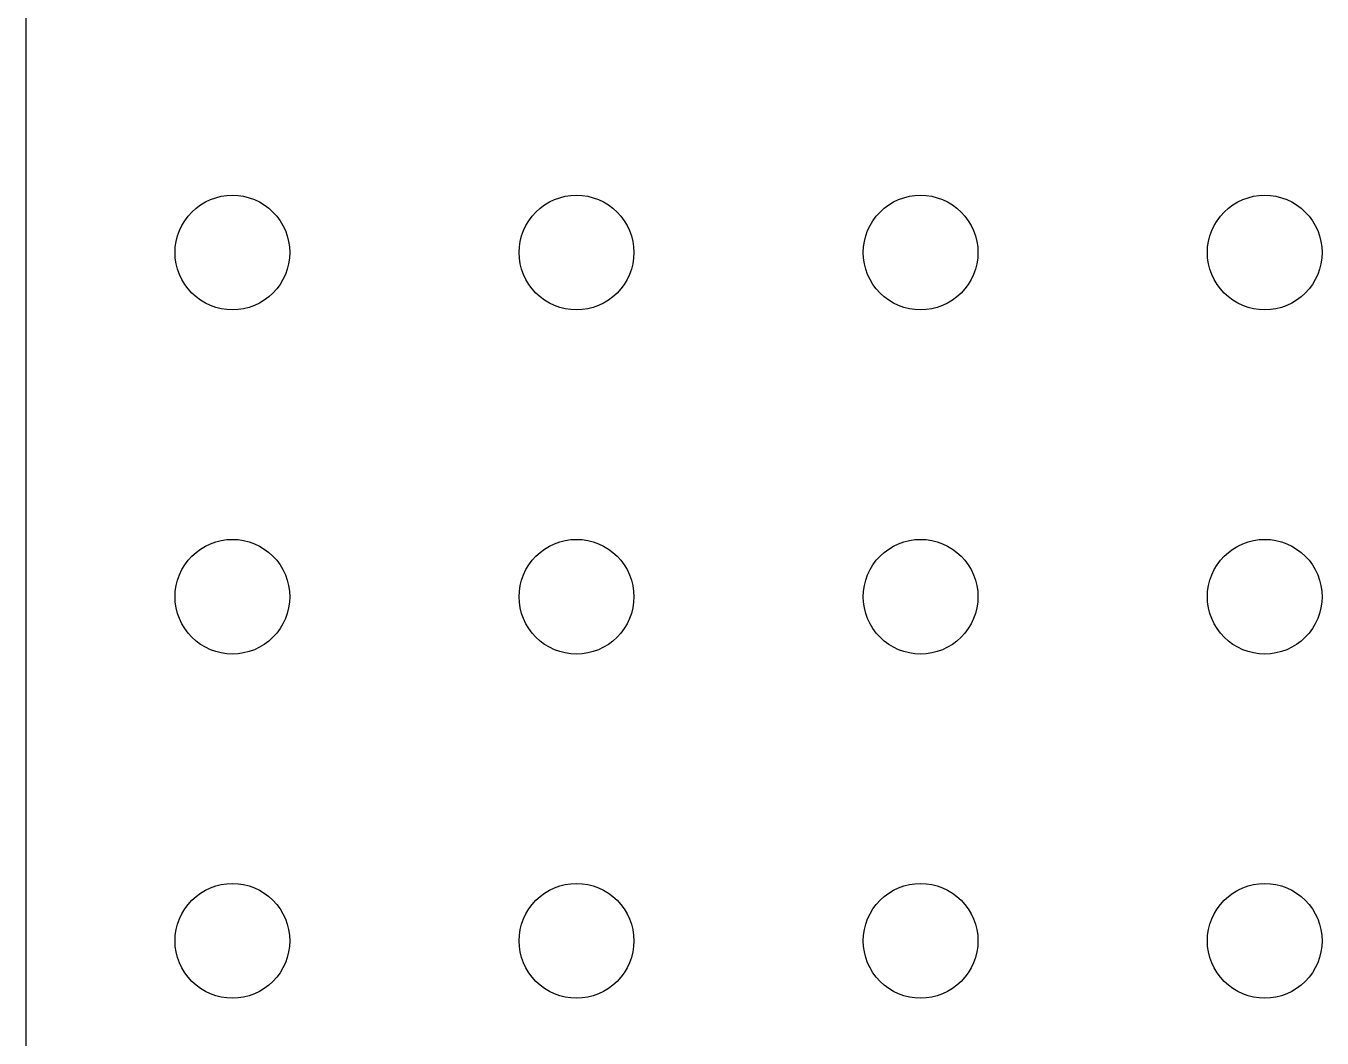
# Model space of a CAD drawing. Header units: metres. Extents: x -9 to 114, y -247 to 114.
# Drawn here: x -9 to 47.5, y 25.8 to 69.9 of the extents above; entities that cross this region are included whole.
import ezdxf

# ---------------------------------------------------------------- set-up
doc = ezdxf.new("R2010")
doc.units = ezdxf.units.M

msp = doc.modelspace()

# ---------------------------------------------------------------- linework, layer by layer
for p, q in [((-9, 114), (-9, -9)), ((-1.38892, 62.0787), (-1.17848, 62.2048)), ((-1.17848, 62.2048), (-0.956696, 62.3097)), ((-0.956696, 62.3097), (-0.725708, 62.3923)), ((-0.725708, 62.3923), (-0.487717, 62.452)), ((-0.487717, 62.452), (-0.245041, 62.488)), ((-0.245041, 62.488), (0, 62.5)), ((0, 62.5), (0.245041, 62.488)), ((0.245041, 62.488), (0.487717, 62.452)), ((0.487717, 62.452), (0.725708, 62.3923)), ((0.725708, 62.3923), (0.956696, 62.3097)), ((0.956696, 62.3097), (1.17848, 62.2048)), ((1.17848, 62.2048), (1.38892, 62.0787)), ((13.6111, 62.0787), (13.8215, 62.2048)), ((13.8215, 62.2048), (14.0433, 62.3097)), ((14.0433, 62.3097), (14.2743, 62.3923)), ((14.2743, 62.3923), (14.5123, 62.452)), ((14.5123, 62.452), (14.7549, 62.488)), ((14.7549, 62.488), (15, 62.5)), ((15, 62.5), (15.245, 62.488)), ((15.245, 62.488), (15.4877, 62.452)), ((15.4877, 62.452), (15.7257, 62.3923)), ((15.7257, 62.3923), (15.9567, 62.3097)), ((15.9567, 62.3097), (16.1785, 62.2048)), ((16.1785, 62.2048), (16.3889, 62.0787)), ((28.6111, 62.0787), (28.8215, 62.2048)), ((28.8215, 62.2048), (29.0433, 62.3097)), ((29.0433, 62.3097), (29.2743, 62.3923)), ((29.2743, 62.3923), (29.5123, 62.452)), ((29.5123, 62.452), (29.7549, 62.488)), ((29.7549, 62.488), (30, 62.5)), ((30, 62.5), (30.245, 62.488)), ((30.245, 62.488), (30.4877, 62.452)), ((30.4877, 62.452), (30.7257, 62.3923)), ((30.7257, 62.3923), (30.9567, 62.3097)), ((30.9567, 62.3097), (31.1785, 62.2048)), ((31.1785, 62.2048), (31.3889, 62.0787)), ((43.6111, 62.0787), (43.8215, 62.2048)), ((43.8215, 62.2048), (44.0433, 62.3097)), ((44.0433, 62.3097), (44.2743, 62.3923)), ((44.2743, 62.3923), (44.5123, 62.452)), ((44.5123, 62.452), (44.7549, 62.488)), ((44.7549, 62.488), (45, 62.5)), ((45, 62.5), (45.245, 62.488)), ((45.245, 62.488), (45.4877, 62.452)), ((45.4877, 62.452), (45.7257, 62.3923)), ((45.7257, 62.3923), (45.9567, 62.3097)), ((45.9567, 62.3097), (46.1785, 62.2048)), ((46.1785, 62.2048), (46.3889, 62.0787)), ((-2.07866, 61.3889), (-1.93253, 61.586)), ((-1.93253, 61.586), (-1.76776, 61.7678)), ((-1.76776, 61.7678), (-1.58597, 61.9325)), ((-1.58597, 61.9325), (-1.38892, 62.0787)), ((1.38892, 62.0787), (1.58597, 61.9325)), ((1.58597, 61.9325), (1.76776, 61.7678)), ((1.76776, 61.7678), (1.93253, 61.586)), ((1.93253, 61.586), (2.07866, 61.3889)), ((12.9213, 61.3889), (13.0675, 61.586)), ((13.0675, 61.586), (13.2322, 61.7678)), ((13.2322, 61.7678), (13.414, 61.9325)), ((13.414, 61.9325), (13.6111, 62.0787)), ((16.3889, 62.0787), (16.586, 61.9325)), ((16.586, 61.9325), (16.7678, 61.7678)), ((16.7678, 61.7678), (16.9325, 61.586)), ((16.9325, 61.586), (17.0787, 61.3889)), ((27.9213, 61.3889), (28.0675, 61.586)), ((28.0675, 61.586), (28.2322, 61.7678)), ((28.2322, 61.7678), (28.414, 61.9325)), ((28.414, 61.9325), (28.6111, 62.0787)), ((31.3889, 62.0787), (31.586, 61.9325)), ((31.586, 61.9325), (31.7678, 61.7678)), ((31.7678, 61.7678), (31.9325, 61.586)), ((31.9325, 61.586), (32.0787, 61.3889)), ((42.9213, 61.3889), (43.0675, 61.586)), ((43.0675, 61.586), (43.2322, 61.7678)), ((43.2322, 61.7678), (43.414, 61.9325)), ((43.414, 61.9325), (43.6111, 62.0787)), ((46.3889, 62.0787), (46.586, 61.9325)), ((46.586, 61.9325), (46.7678, 61.7678)), ((46.7678, 61.7678), (46.9325, 61.586)), ((46.9325, 61.586), (47.0787, 61.3889)), ((-2.30969, 60.9567), (-2.20479, 61.1785)), ((-2.20479, 61.1785), (-2.07866, 61.3889)), ((2.07866, 61.3889), (2.20479, 61.1785)), ((2.20479, 61.1785), (2.30969, 60.9567)), ((12.6903, 60.9567), (12.7952, 61.1785)), ((12.7952, 61.1785), (12.9213, 61.3889)), ((17.0787, 61.3889), (17.2048, 61.1785)), ((17.2048, 61.1785), (17.3097, 60.9567)), ((27.6903, 60.9567), (27.7952, 61.1785)), ((27.7952, 61.1785), (27.9213, 61.3889)), ((32.0787, 61.3889), (32.2048, 61.1785)), ((32.2048, 61.1785), (32.3097, 60.9567)), ((42.6903, 60.9567), (42.7952, 61.1785)), ((42.7952, 61.1785), (42.9213, 61.3889)), ((47.0787, 61.3889), (47.2048, 61.1785)), ((47.2048, 61.1785), (47.3097, 60.9567)), ((-2.48796, 60.245), (-2.45195, 60.4877)), ((-2.45195, 60.4877), (-2.39235, 60.7257)), ((-2.39235, 60.7257), (-2.30969, 60.9567)), ((2.30969, 60.9567), (2.39235, 60.7257)), ((2.39235, 60.7257), (2.45195, 60.4877)), ((2.45195, 60.4877), (2.48796, 60.245)), ((12.512, 60.245), (12.548, 60.4877)), ((12.548, 60.4877), (12.6076, 60.7257)), ((12.6076, 60.7257), (12.6903, 60.9567)), ((17.3097, 60.9567), (17.3923, 60.7257)), ((17.3923, 60.7257), (17.452, 60.4877)), ((17.452, 60.4877), (17.488, 60.245)), ((27.512, 60.245), (27.548, 60.4877)), ((27.548, 60.4877), (27.6076, 60.7257)), ((27.6076, 60.7257), (27.6903, 60.9567)), ((32.3097, 60.9567), (32.3923, 60.7257)), ((32.3923, 60.7257), (32.452, 60.4877)), ((32.452, 60.4877), (32.488, 60.245)), ((42.512, 60.245), (42.548, 60.4877)), ((42.548, 60.4877), (42.6077, 60.7257)), ((42.6077, 60.7257), (42.6903, 60.9567)), ((47.3097, 60.9567), (47.3923, 60.7257)), ((47.3923, 60.7257), (47.452, 60.4877)), ((47.452, 60.4877), (47.488, 60.245)), ((-2.5, 60), (-2.48796, 60.245)), ((-2.48796, 59.7549), (-2.5, 60)), ((2.48796, 60.245), (2.5, 60)), ((2.5, 60), (2.48796, 59.7549)), ((12.5, 60), (12.512, 60.245)), ((12.512, 59.7549), (12.5, 60)), ((17.488, 60.245), (17.5, 60)), ((17.5, 60), (17.488, 59.7549)), ((27.5, 60), (27.512, 60.245)), ((27.512, 59.7549), (27.5, 60)), ((32.488, 60.245), (32.5, 60)), ((32.5, 60), (32.488, 59.7549)), ((42.5, 60), (42.512, 60.245)), ((42.512, 59.7549), (42.5, 60)), ((47.488, 60.245), (47.5, 60)), ((47.5, 60), (47.488, 59.7549)), ((-2.45195, 59.5123), (-2.48796, 59.7549)), ((-2.39235, 59.2743), (-2.45195, 59.5123)), ((2.45195, 59.5123), (2.39235, 59.2743)), ((2.48796, 59.7549), (2.45195, 59.5123)), ((12.548, 59.5123), (12.512, 59.7549)), ((12.6076, 59.2743), (12.548, 59.5123)), ((17.452, 59.5123), (17.3923, 59.2743)), ((17.488, 59.7549), (17.452, 59.5123)), ((27.548, 59.5123), (27.512, 59.7549)), ((27.6076, 59.2743), (27.548, 59.5123)), ((32.452, 59.5123), (32.3923, 59.2743)), ((32.488, 59.7549), (32.452, 59.5123)), ((42.548, 59.5123), (42.512, 59.7549)), ((42.6077, 59.2743), (42.548, 59.5123)), ((47.452, 59.5123), (47.3923, 59.2743)), ((47.488, 59.7549), (47.452, 59.5123)), ((-2.30969, 59.0433), (-2.39235, 59.2743)), ((-2.20479, 58.8215), (-2.30969, 59.0433)), ((-2.07866, 58.6111), (-2.20479, 58.8215)), ((2.20479, 58.8215), (2.07866, 58.6111)), ((2.30969, 59.0433), (2.20479, 58.8215)), ((2.39235, 59.2743), (2.30969, 59.0433)), ((12.6903, 59.0433), (12.6076, 59.2743)), ((12.7952, 58.8215), (12.6903, 59.0433)), ((12.9213, 58.6111), (12.7952, 58.8215)), ((17.2048, 58.8215), (17.0787, 58.6111)), ((17.3097, 59.0433), (17.2048, 58.8215)), ((17.3923, 59.2743), (17.3097, 59.0433)), ((27.6903, 59.0433), (27.6076, 59.2743)), ((27.7952, 58.8215), (27.6903, 59.0433)), ((27.9213, 58.6111), (27.7952, 58.8215)), ((32.2048, 58.8215), (32.0787, 58.6111)), ((32.3097, 59.0433), (32.2048, 58.8215)), ((32.3923, 59.2743), (32.3097, 59.0433)), ((42.6903, 59.0433), (42.6077, 59.2743)), ((42.7952, 58.8215), (42.6903, 59.0433)), ((42.9213, 58.6111), (42.7952, 58.8215)), ((47.2048, 58.8215), (47.0787, 58.6111)), ((47.3097, 59.0433), (47.2048, 58.8215)), ((47.3923, 59.2743), (47.3097, 59.0433)), ((-1.93253, 58.414), (-2.07866, 58.6111)), ((-1.76776, 58.2322), (-1.93253, 58.414)), ((-1.58597, 58.0675), (-1.76776, 58.2322)), ((1.76776, 58.2322), (1.58597, 58.0675)), ((1.93253, 58.414), (1.76776, 58.2322)), ((2.07866, 58.6111), (1.93253, 58.414)), ((13.0675, 58.414), (12.9213, 58.6111)), ((13.2322, 58.2322), (13.0675, 58.414)), ((13.414, 58.0675), (13.2322, 58.2322)), ((16.7678, 58.2322), (16.586, 58.0675)), ((16.9325, 58.414), (16.7678, 58.2322)), ((17.0787, 58.6111), (16.9325, 58.414)), ((28.0675, 58.414), (27.9213, 58.6111)), ((28.2322, 58.2322), (28.0675, 58.414)), ((28.414, 58.0675), (28.2322, 58.2322)), ((31.7678, 58.2322), (31.586, 58.0675)), ((31.9325, 58.414), (31.7678, 58.2322)), ((32.0787, 58.6111), (31.9325, 58.414)), ((43.0675, 58.414), (42.9213, 58.6111)), ((43.2322, 58.2322), (43.0675, 58.414)), ((43.414, 58.0675), (43.2322, 58.2322)), ((46.7678, 58.2322), (46.586, 58.0675)), ((46.9325, 58.414), (46.7678, 58.2322)), ((47.0787, 58.6111), (46.9325, 58.414)), ((-1.38892, 57.9213), (-1.58597, 58.0675)), ((-1.17848, 57.7952), (-1.38892, 57.9213)), ((-0.956696, 57.6903), (-1.17848, 57.7952)), ((-0.725708, 57.6077), (-0.956696, 57.6903)), ((0.956696, 57.6903), (0.725708, 57.6077)), ((1.17848, 57.7952), (0.956696, 57.6903)), ((1.38892, 57.9213), (1.17848, 57.7952)), ((1.58597, 58.0675), (1.38892, 57.9213)), ((13.6111, 57.9213), (13.414, 58.0675)), ((13.8215, 57.7952), (13.6111, 57.9213)), ((14.0433, 57.6903), (13.8215, 57.7952)), ((14.2743, 57.6077), (14.0433, 57.6903)), ((15.9567, 57.6903), (15.7257, 57.6077)), ((16.1785, 57.7952), (15.9567, 57.6903)), ((16.3889, 57.9213), (16.1785, 57.7952)), ((16.586, 58.0675), (16.3889, 57.9213)), ((28.6111, 57.9213), (28.414, 58.0675)), ((28.8215, 57.7952), (28.6111, 57.9213)), ((29.0433, 57.6903), (28.8215, 57.7952)), ((29.2743, 57.6077), (29.0433, 57.6903)), ((30.9567, 57.6903), (30.7257, 57.6077)), ((31.1785, 57.7952), (30.9567, 57.6903)), ((31.3889, 57.9213), (31.1785, 57.7952)), ((31.586, 58.0675), (31.3889, 57.9213)), ((43.6111, 57.9213), (43.414, 58.0675)), ((43.8215, 57.7952), (43.6111, 57.9213)), ((44.0433, 57.6903), (43.8215, 57.7952)), ((44.2743, 57.6077), (44.0433, 57.6903)), ((45.9567, 57.6903), (45.7257, 57.6077)), ((46.1785, 57.7952), (45.9567, 57.6903)), ((46.3889, 57.9213), (46.1785, 57.7952)), ((46.586, 58.0675), (46.3889, 57.9213)), ((-0.487717, 57.548), (-0.725708, 57.6077)), ((-0.245041, 57.512), (-0.487717, 57.548)), ((0, 57.5), (-0.245041, 57.512)), ((0.245041, 57.512), (0, 57.5)), ((0.487717, 57.548), (0.245041, 57.512)), ((0.725708, 57.6077), (0.487717, 57.548)), ((14.5123, 57.548), (14.2743, 57.6077)), ((14.7549, 57.512), (14.5123, 57.548)), ((15, 57.5), (14.7549, 57.512)), ((15.245, 57.512), (15, 57.5)), ((15.4877, 57.548), (15.245, 57.512)), ((15.7257, 57.6077), (15.4877, 57.548)), ((29.5123, 57.548), (29.2743, 57.6077)), ((29.7549, 57.512), (29.5123, 57.548)), ((30, 57.5), (29.7549, 57.512)), ((30.245, 57.512), (30, 57.5)), ((30.4877, 57.548), (30.245, 57.512)), ((30.7257, 57.6077), (30.4877, 57.548)), ((44.5123, 57.548), (44.2743, 57.6077)), ((44.7549, 57.512), (44.5123, 57.548)), ((45, 57.5), (44.7549, 57.512)), ((45.245, 57.512), (45, 57.5)), ((45.4877, 57.548), (45.245, 57.512)), ((45.7257, 57.6077), (45.4877, 57.548)), ((-0.487717, 47.452), (-0.245041, 47.488)), ((-0.245041, 47.488), (0, 47.5)), ((0, 47.5), (0.245041, 47.488)), ((0.245041, 47.488), (0.487717, 47.452)), ((14.5123, 47.452), (14.7549, 47.488)), ((14.7549, 47.488), (15, 47.5)), ((15, 47.5), (15.245, 47.488)), ((15.245, 47.488), (15.4877, 47.452)), ((29.5123, 47.452), (29.7549, 47.488)), ((29.7549, 47.488), (30, 47.5)), ((30, 47.5), (30.245, 47.488)), ((30.245, 47.488), (30.4877, 47.452)), ((44.5123, 47.452), (44.7549, 47.488)), ((44.7549, 47.488), (45, 47.5)), ((45, 47.5), (45.245, 47.488)), ((45.245, 47.488), (45.4877, 47.452)), ((-1.76776, 46.7678), (-1.58597, 46.9325)), ((-1.58597, 46.9325), (-1.38892, 47.0787)), ((-1.38892, 47.0787), (-1.17848, 47.2048)), ((-1.17848, 47.2048), (-0.956696, 47.3097)), ((-0.956696, 47.3097), (-0.725708, 47.3923)), ((-0.725708, 47.3923), (-0.487717, 47.452)), ((0.487717, 47.452), (0.725708, 47.3923)), ((0.725708, 47.3923), (0.956696, 47.3097)), ((0.956696, 47.3097), (1.17848, 47.2048)), ((1.17848, 47.2048), (1.38892, 47.0787)), ((1.38892, 47.0787), (1.58597, 46.9325)), ((1.58597, 46.9325), (1.76776, 46.7678)), ((13.2322, 46.7678), (13.414, 46.9325)), ((13.414, 46.9325), (13.6111, 47.0787)), ((13.6111, 47.0787), (13.8215, 47.2048)), ((13.8215, 47.2048), (14.0433, 47.3097)), ((14.0433, 47.3097), (14.2743, 47.3923)), ((14.2743, 47.3923), (14.5123, 47.452)), ((15.4877, 47.452), (15.7257, 47.3923)), ((15.7257, 47.3923), (15.9567, 47.3097)), ((15.9567, 47.3097), (16.1785, 47.2048)), ((16.1785, 47.2048), (16.3889, 47.0787)), ((16.3889, 47.0787), (16.586, 46.9325)), ((16.586, 46.9325), (16.7678, 46.7678)), ((28.2322, 46.7678), (28.414, 46.9325)), ((28.414, 46.9325), (28.6111, 47.0787)), ((28.6111, 47.0787), (28.8215, 47.2048)), ((28.8215, 47.2048), (29.0433, 47.3097)), ((29.0433, 47.3097), (29.2743, 47.3923)), ((29.2743, 47.3923), (29.5123, 47.452)), ((30.4877, 47.452), (30.7257, 47.3923)), ((30.7257, 47.3923), (30.9567, 47.3097)), ((30.9567, 47.3097), (31.1785, 47.2048)), ((31.1785, 47.2048), (31.3889, 47.0787)), ((31.3889, 47.0787), (31.586, 46.9325)), ((31.586, 46.9325), (31.7678, 46.7678)), ((43.2322, 46.7678), (43.414, 46.9325)), ((43.414, 46.9325), (43.6111, 47.0787)), ((43.6111, 47.0787), (43.8215, 47.2048)), ((43.8215, 47.2048), (44.0433, 47.3097)), ((44.0433, 47.3097), (44.2743, 47.3923)), ((44.2743, 47.3923), (44.5123, 47.452)), ((45.4877, 47.452), (45.7257, 47.3923)), ((45.7257, 47.3923), (45.9567, 47.3097)), ((45.9567, 47.3097), (46.1785, 47.2048)), ((46.1785, 47.2048), (46.3889, 47.0787)), ((46.3889, 47.0787), (46.586, 46.9325)), ((46.586, 46.9325), (46.7678, 46.7678)), ((-2.20479, 46.1785), (-2.07866, 46.3889)), ((-2.07866, 46.3889), (-1.93253, 46.586)), ((-1.93253, 46.586), (-1.76776, 46.7678)), ((1.76776, 46.7678), (1.93253, 46.586)), ((1.93253, 46.586), (2.07866, 46.3889)), ((2.07866, 46.3889), (2.20479, 46.1785)), ((12.7952, 46.1785), (12.9213, 46.3889)), ((12.9213, 46.3889), (13.0675, 46.586)), ((13.0675, 46.586), (13.2322, 46.7678)), ((16.7678, 46.7678), (16.9325, 46.586)), ((16.9325, 46.586), (17.0787, 46.3889)), ((17.0787, 46.3889), (17.2048, 46.1785)), ((27.7952, 46.1785), (27.9213, 46.3889)), ((27.9213, 46.3889), (28.0675, 46.586)), ((28.0675, 46.586), (28.2322, 46.7678)), ((31.7678, 46.7678), (31.9325, 46.586)), ((31.9325, 46.586), (32.0787, 46.3889)), ((32.0787, 46.3889), (32.2048, 46.1785)), ((42.7952, 46.1785), (42.9213, 46.3889)), ((42.9213, 46.3889), (43.0675, 46.586)), ((43.0675, 46.586), (43.2322, 46.7678)), ((46.7678, 46.7678), (46.9325, 46.586)), ((46.9325, 46.586), (47.0787, 46.3889)), ((47.0787, 46.3889), (47.2048, 46.1785)), ((-2.39235, 45.7257), (-2.30969, 45.9567)), ((-2.30969, 45.9567), (-2.20479, 46.1785)), ((2.20479, 46.1785), (2.30969, 45.9567)), ((2.30969, 45.9567), (2.39235, 45.7257)), ((12.6076, 45.7257), (12.6903, 45.9567)), ((12.6903, 45.9567), (12.7952, 46.1785)), ((17.2048, 46.1785), (17.3097, 45.9567)), ((17.3097, 45.9567), (17.3923, 45.7257)), ((27.6076, 45.7257), (27.6903, 45.9567)), ((27.6903, 45.9567), (27.7952, 46.1785)), ((32.2048, 46.1785), (32.3097, 45.9567)), ((32.3097, 45.9567), (32.3923, 45.7257)), ((42.6077, 45.7257), (42.6903, 45.9567)), ((42.6903, 45.9567), (42.7952, 46.1785)), ((47.2048, 46.1785), (47.3097, 45.9567)), ((47.3097, 45.9567), (47.3923, 45.7257)), ((-2.5, 45), (-2.48796, 45.245)), ((-2.48796, 45.245), (-2.45195, 45.4877)), ((-2.45195, 45.4877), (-2.39235, 45.7257)), ((2.39235, 45.7257), (2.45195, 45.4877)), ((2.45195, 45.4877), (2.48796, 45.245)), ((2.48796, 45.245), (2.5, 45)), ((12.5, 45), (12.512, 45.245)), ((12.512, 45.245), (12.548, 45.4877)), ((12.548, 45.4877), (12.6076, 45.7257)), ((17.3923, 45.7257), (17.452, 45.4877)), ((17.452, 45.4877), (17.488, 45.245)), ((17.488, 45.245), (17.5, 45)), ((27.5, 45), (27.512, 45.245)), ((27.512, 45.245), (27.548, 45.4877)), ((27.548, 45.4877), (27.6076, 45.7257)), ((32.3923, 45.7257), (32.452, 45.4877)), ((32.452, 45.4877), (32.488, 45.245)), ((32.488, 45.245), (32.5, 45)), ((42.5, 45), (42.512, 45.245)), ((42.512, 45.245), (42.548, 45.4877)), ((42.548, 45.4877), (42.6077, 45.7257)), ((47.3923, 45.7257), (47.452, 45.4877)), ((47.452, 45.4877), (47.488, 45.245)), ((47.488, 45.245), (47.5, 45)), ((-2.48796, 44.7549), (-2.5, 45)), ((-2.45195, 44.5123), (-2.48796, 44.7549)), ((2.48796, 44.7549), (2.45195, 44.5123)), ((2.5, 45), (2.48796, 44.7549)), ((12.512, 44.7549), (12.5, 45)), ((12.548, 44.5123), (12.512, 44.7549)), ((17.488, 44.7549), (17.452, 44.5123)), ((17.5, 45), (17.488, 44.7549)), ((27.512, 44.7549), (27.5, 45)), ((27.548, 44.5123), (27.512, 44.7549)), ((32.488, 44.7549), (32.452, 44.5123)), ((32.5, 45), (32.488, 44.7549)), ((42.512, 44.7549), (42.5, 45)), ((42.548, 44.5123), (42.512, 44.7549)), ((47.488, 44.7549), (47.452, 44.5123)), ((47.5, 45), (47.488, 44.7549)), ((-2.39235, 44.2743), (-2.45195, 44.5123)), ((-2.30969, 44.0433), (-2.39235, 44.2743)), ((2.39235, 44.2743), (2.30969, 44.0433)), ((2.45195, 44.5123), (2.39235, 44.2743)), ((12.6076, 44.2743), (12.548, 44.5123)), ((12.6903, 44.0433), (12.6076, 44.2743)), ((17.3923, 44.2743), (17.3097, 44.0433)), ((17.452, 44.5123), (17.3923, 44.2743)), ((27.6076, 44.2743), (27.548, 44.5123)), ((27.6903, 44.0433), (27.6076, 44.2743)), ((32.3923, 44.2743), (32.3097, 44.0433)), ((32.452, 44.5123), (32.3923, 44.2743)), ((42.6077, 44.2743), (42.548, 44.5123)), ((42.6903, 44.0433), (42.6077, 44.2743)), ((47.3923, 44.2743), (47.3097, 44.0433)), ((47.452, 44.5123), (47.3923, 44.2743)), ((-2.20479, 43.8215), (-2.30969, 44.0433)), ((-2.07866, 43.6111), (-2.20479, 43.8215)), ((-1.93253, 43.414), (-2.07866, 43.6111)), ((2.07866, 43.6111), (1.93253, 43.414)), ((2.20479, 43.8215), (2.07866, 43.6111)), ((2.30969, 44.0433), (2.20479, 43.8215)), ((12.7952, 43.8215), (12.6903, 44.0433)), ((12.9213, 43.6111), (12.7952, 43.8215)), ((13.0675, 43.414), (12.9213, 43.6111)), ((17.0787, 43.6111), (16.9325, 43.414)), ((17.2048, 43.8215), (17.0787, 43.6111)), ((17.3097, 44.0433), (17.2048, 43.8215)), ((27.7952, 43.8215), (27.6903, 44.0433)), ((27.9213, 43.6111), (27.7952, 43.8215)), ((28.0675, 43.414), (27.9213, 43.6111)), ((32.0787, 43.6111), (31.9325, 43.414)), ((32.2048, 43.8215), (32.0787, 43.6111)), ((32.3097, 44.0433), (32.2048, 43.8215)), ((42.7952, 43.8215), (42.6903, 44.0433)), ((42.9213, 43.6111), (42.7952, 43.8215)), ((43.0675, 43.414), (42.9213, 43.6111)), ((47.0787, 43.6111), (46.9325, 43.414)), ((47.2048, 43.8215), (47.0787, 43.6111)), ((47.3097, 44.0433), (47.2048, 43.8215)), ((-1.76776, 43.2322), (-1.93253, 43.414)), ((-1.58597, 43.0675), (-1.76776, 43.2322)), ((-1.38892, 42.9213), (-1.58597, 43.0675)), ((1.58597, 43.0675), (1.38892, 42.9213)), ((1.76776, 43.2322), (1.58597, 43.0675)), ((1.93253, 43.414), (1.76776, 43.2322)), ((13.2322, 43.2322), (13.0675, 43.414)), ((13.414, 43.0675), (13.2322, 43.2322)), ((13.6111, 42.9213), (13.414, 43.0675)), ((16.586, 43.0675), (16.3889, 42.9213)), ((16.7678, 43.2322), (16.586, 43.0675)), ((16.9325, 43.414), (16.7678, 43.2322)), ((28.2322, 43.2322), (28.0675, 43.414)), ((28.414, 43.0675), (28.2322, 43.2322)), ((28.6111, 42.9213), (28.414, 43.0675)), ((31.586, 43.0675), (31.3889, 42.9213)), ((31.7678, 43.2322), (31.586, 43.0675)), ((31.9325, 43.414), (31.7678, 43.2322)), ((43.2322, 43.2322), (43.0675, 43.414)), ((43.414, 43.0675), (43.2322, 43.2322)), ((43.6111, 42.9213), (43.414, 43.0675)), ((46.586, 43.0675), (46.3889, 42.9213)), ((46.7678, 43.2322), (46.586, 43.0675)), ((46.9325, 43.414), (46.7678, 43.2322)), ((-1.17848, 42.7952), (-1.38892, 42.9213)), ((-0.956696, 42.6903), (-1.17848, 42.7952)), ((-0.725708, 42.6077), (-0.956696, 42.6903)), ((-0.487717, 42.548), (-0.725708, 42.6077)), ((-0.245041, 42.512), (-0.487717, 42.548)), ((0, 42.5), (-0.245041, 42.512)), ((0.245041, 42.512), (0, 42.5)), ((0.487717, 42.548), (0.245041, 42.512)), ((0.725708, 42.6077), (0.487717, 42.548)), ((0.956696, 42.6903), (0.725708, 42.6077)), ((1.17848, 42.7952), (0.956696, 42.6903)), ((1.38892, 42.9213), (1.17848, 42.7952)), ((13.8215, 42.7952), (13.6111, 42.9213)), ((14.0433, 42.6903), (13.8215, 42.7952)), ((14.2743, 42.6077), (14.0433, 42.6903)), ((14.5123, 42.548), (14.2743, 42.6077)), ((14.7549, 42.512), (14.5123, 42.548)), ((15, 42.5), (14.7549, 42.512)), ((15.245, 42.512), (15, 42.5)), ((15.4877, 42.548), (15.245, 42.512)), ((15.7257, 42.6077), (15.4877, 42.548)), ((15.9567, 42.6903), (15.7257, 42.6077)), ((16.1785, 42.7952), (15.9567, 42.6903)), ((16.3889, 42.9213), (16.1785, 42.7952)), ((28.8215, 42.7952), (28.6111, 42.9213)), ((29.0433, 42.6903), (28.8215, 42.7952)), ((29.2743, 42.6077), (29.0433, 42.6903)), ((29.5123, 42.548), (29.2743, 42.6077)), ((29.7549, 42.512), (29.5123, 42.548)), ((30, 42.5), (29.7549, 42.512)), ((30.245, 42.512), (30, 42.5)), ((30.4877, 42.548), (30.245, 42.512)), ((30.7257, 42.6077), (30.4877, 42.548)), ((30.9567, 42.6903), (30.7257, 42.6077)), ((31.1785, 42.7952), (30.9567, 42.6903)), ((31.3889, 42.9213), (31.1785, 42.7952)), ((43.8215, 42.7952), (43.6111, 42.9213)), ((44.0433, 42.6903), (43.8215, 42.7952)), ((44.2743, 42.6077), (44.0433, 42.6903)), ((44.5123, 42.548), (44.2743, 42.6077)), ((44.7549, 42.512), (44.5123, 42.548)), ((45, 42.5), (44.7549, 42.512)), ((45.245, 42.512), (45, 42.5)), ((45.4877, 42.548), (45.245, 42.512)), ((45.7257, 42.6077), (45.4877, 42.548)), ((45.9567, 42.6903), (45.7257, 42.6077)), ((46.1785, 42.7952), (45.9567, 42.6903)), ((46.3889, 42.9213), (46.1785, 42.7952)), ((-1.17848, 32.2048), (-0.956696, 32.3097)), ((-0.956696, 32.3097), (-0.725708, 32.3923)), ((-0.725708, 32.3923), (-0.487717, 32.452)), ((-0.487717, 32.452), (-0.245041, 32.488)), ((-0.245041, 32.488), (0, 32.5)), ((0, 32.5), (0.245041, 32.488)), ((0.245041, 32.488), (0.487717, 32.452)), ((0.487717, 32.452), (0.725708, 32.3923)), ((0.725708, 32.3923), (0.956696, 32.3097)), ((0.956696, 32.3097), (1.17848, 32.2048)), ((13.8215, 32.2048), (14.0433, 32.3097)), ((14.0433, 32.3097), (14.2743, 32.3923)), ((14.2743, 32.3923), (14.5123, 32.452)), ((14.5123, 32.452), (14.7549, 32.488)), ((14.7549, 32.488), (15, 32.5)), ((15, 32.5), (15.245, 32.488)), ((15.245, 32.488), (15.4877, 32.452)), ((15.4877, 32.452), (15.7257, 32.3923)), ((15.7257, 32.3923), (15.9567, 32.3097)), ((15.9567, 32.3097), (16.1785, 32.2048)), ((28.8215, 32.2048), (29.0433, 32.3097)), ((29.0433, 32.3097), (29.2743, 32.3923)), ((29.2743, 32.3923), (29.5123, 32.452)), ((29.5123, 32.452), (29.7549, 32.488)), ((29.7549, 32.488), (30, 32.5)), ((30, 32.5), (30.245, 32.488)), ((30.245, 32.488), (30.4877, 32.452)), ((30.4877, 32.452), (30.7257, 32.3923)), ((30.7257, 32.3923), (30.9567, 32.3097)), ((30.9567, 32.3097), (31.1785, 32.2048)), ((43.8215, 32.2048), (44.0433, 32.3097)), ((44.0433, 32.3097), (44.2743, 32.3923)), ((44.2743, 32.3923), (44.5123, 32.452)), ((44.5123, 32.452), (44.7549, 32.488)), ((44.7549, 32.488), (45, 32.5)), ((45, 32.5), (45.245, 32.488)), ((45.245, 32.488), (45.4877, 32.452)), ((45.4877, 32.452), (45.7257, 32.3923)), ((45.7257, 32.3923), (45.9567, 32.3097)), ((45.9567, 32.3097), (46.1785, 32.2048)), ((-1.93253, 31.586), (-1.76776, 31.7678)), ((-1.76776, 31.7678), (-1.58597, 31.9325)), ((-1.58597, 31.9325), (-1.38892, 32.0787)), ((-1.38892, 32.0787), (-1.17848, 32.2048)), ((1.17848, 32.2048), (1.38892, 32.0787)), ((1.38892, 32.0787), (1.58597, 31.9325)), ((1.58597, 31.9325), (1.76776, 31.7678)), ((1.76776, 31.7678), (1.93253, 31.586)), ((13.0675, 31.586), (13.2322, 31.7678)), ((13.2322, 31.7678), (13.414, 31.9325)), ((13.414, 31.9325), (13.6111, 32.0787)), ((13.6111, 32.0787), (13.8215, 32.2048)), ((16.1785, 32.2048), (16.3889, 32.0787)), ((16.3889, 32.0787), (16.586, 31.9325)), ((16.586, 31.9325), (16.7678, 31.7678)), ((16.7678, 31.7678), (16.9325, 31.586)), ((28.0675, 31.586), (28.2322, 31.7678)), ((28.2322, 31.7678), (28.414, 31.9325)), ((28.414, 31.9325), (28.6111, 32.0787)), ((28.6111, 32.0787), (28.8215, 32.2048)), ((31.1785, 32.2048), (31.3889, 32.0787)), ((31.3889, 32.0787), (31.586, 31.9325)), ((31.586, 31.9325), (31.7678, 31.7678)), ((31.7678, 31.7678), (31.9325, 31.586)), ((43.0675, 31.586), (43.2322, 31.7678)), ((43.2322, 31.7678), (43.414, 31.9325)), ((43.414, 31.9325), (43.6111, 32.0787)), ((43.6111, 32.0787), (43.8215, 32.2048)), ((46.1785, 32.2048), (46.3889, 32.0787)), ((46.3889, 32.0787), (46.586, 31.9325)), ((46.586, 31.9325), (46.7678, 31.7678)), ((46.7678, 31.7678), (46.9325, 31.586)), ((-2.30969, 30.9567), (-2.20479, 31.1785)), ((-2.20479, 31.1785), (-2.07866, 31.3889)), ((-2.07866, 31.3889), (-1.93253, 31.586)), ((1.93253, 31.586), (2.07866, 31.3889)), ((2.07866, 31.3889), (2.20479, 31.1785)), ((2.20479, 31.1785), (2.30969, 30.9567)), ((12.6903, 30.9567), (12.7952, 31.1785)), ((12.7952, 31.1785), (12.9213, 31.3889)), ((12.9213, 31.3889), (13.0675, 31.586)), ((16.9325, 31.586), (17.0787, 31.3889)), ((17.0787, 31.3889), (17.2048, 31.1785)), ((17.2048, 31.1785), (17.3097, 30.9567)), ((27.6903, 30.9567), (27.7952, 31.1785)), ((27.7952, 31.1785), (27.9213, 31.3889)), ((27.9213, 31.3889), (28.0675, 31.586)), ((31.9325, 31.586), (32.0787, 31.3889)), ((32.0787, 31.3889), (32.2048, 31.1785)), ((32.2048, 31.1785), (32.3097, 30.9567)), ((42.6903, 30.9567), (42.7952, 31.1785)), ((42.7952, 31.1785), (42.9213, 31.3889)), ((42.9213, 31.3889), (43.0675, 31.586)), ((46.9325, 31.586), (47.0787, 31.3889)), ((47.0787, 31.3889), (47.2048, 31.1785)), ((47.2048, 31.1785), (47.3097, 30.9567)), ((-2.45195, 30.4877), (-2.39235, 30.7257)), ((-2.39235, 30.7257), (-2.30969, 30.9567)), ((2.30969, 30.9567), (2.39235, 30.7257)), ((2.39235, 30.7257), (2.45195, 30.4877)), ((12.548, 30.4877), (12.6076, 30.7257)), ((12.6076, 30.7257), (12.6903, 30.9567)), ((17.3097, 30.9567), (17.3923, 30.7257)), ((17.3923, 30.7257), (17.452, 30.4877)), ((27.548, 30.4877), (27.6076, 30.7257)), ((27.6076, 30.7257), (27.6903, 30.9567)), ((32.3097, 30.9567), (32.3923, 30.7257)), ((32.3923, 30.7257), (32.452, 30.4877)), ((42.548, 30.4877), (42.6077, 30.7257)), ((42.6077, 30.7257), (42.6903, 30.9567)), ((47.3097, 30.9567), (47.3923, 30.7257)), ((47.3923, 30.7257), (47.452, 30.4877)), ((-2.5, 30), (-2.48796, 30.245)), ((-2.48796, 29.7549), (-2.5, 30)), ((-2.48796, 30.245), (-2.45195, 30.4877)), ((2.45195, 30.4877), (2.48796, 30.245)), ((2.48796, 30.245), (2.5, 30)), ((2.5, 30), (2.48796, 29.7549)), ((12.5, 30), (12.512, 30.245)), ((12.512, 29.7549), (12.5, 30)), ((12.512, 30.245), (12.548, 30.4877)), ((17.452, 30.4877), (17.488, 30.245)), ((17.488, 30.245), (17.5, 30)), ((17.5, 30), (17.488, 29.7549)), ((27.5, 30), (27.512, 30.245)), ((27.512, 29.7549), (27.5, 30)), ((27.512, 30.245), (27.548, 30.4877)), ((32.452, 30.4877), (32.488, 30.245)), ((32.488, 30.245), (32.5, 30)), ((32.5, 30), (32.488, 29.7549)), ((42.5, 30), (42.512, 30.245)), ((42.512, 29.7549), (42.5, 30)), ((42.512, 30.245), (42.548, 30.4877)), ((47.452, 30.4877), (47.488, 30.245)), ((47.488, 30.245), (47.5, 30)), ((47.5, 30), (47.488, 29.7549)), ((-2.45195, 29.5123), (-2.48796, 29.7549)), ((-2.39235, 29.2743), (-2.45195, 29.5123)), ((2.45195, 29.5123), (2.39235, 29.2743)), ((2.48796, 29.7549), (2.45195, 29.5123)), ((12.548, 29.5123), (12.512, 29.7549)), ((12.6076, 29.2743), (12.548, 29.5123)), ((17.452, 29.5123), (17.3923, 29.2743)), ((17.488, 29.7549), (17.452, 29.5123)), ((27.548, 29.5123), (27.512, 29.7549)), ((27.6076, 29.2743), (27.548, 29.5123)), ((32.452, 29.5123), (32.3923, 29.2743)), ((32.488, 29.7549), (32.452, 29.5123)), ((42.548, 29.5123), (42.512, 29.7549)), ((42.6077, 29.2743), (42.548, 29.5123)), ((47.452, 29.5123), (47.3923, 29.2743)), ((47.488, 29.7549), (47.452, 29.5123)), ((-2.30969, 29.0433), (-2.39235, 29.2743)), ((-2.20479, 28.8215), (-2.30969, 29.0433)), ((-2.07866, 28.6111), (-2.20479, 28.8215)), ((2.20479, 28.8215), (2.07866, 28.6111)), ((2.30969, 29.0433), (2.20479, 28.8215)), ((2.39235, 29.2743), (2.30969, 29.0433)), ((12.6903, 29.0433), (12.6076, 29.2743)), ((12.7952, 28.8215), (12.6903, 29.0433)), ((12.9213, 28.6111), (12.7952, 28.8215)), ((17.2048, 28.8215), (17.0787, 28.6111)), ((17.3097, 29.0433), (17.2048, 28.8215)), ((17.3923, 29.2743), (17.3097, 29.0433)), ((27.6903, 29.0433), (27.6076, 29.2743)), ((27.7952, 28.8215), (27.6903, 29.0433)), ((27.9213, 28.6111), (27.7952, 28.8215)), ((32.2048, 28.8215), (32.0787, 28.6111)), ((32.3097, 29.0433), (32.2048, 28.8215)), ((32.3923, 29.2743), (32.3097, 29.0433)), ((42.6903, 29.0433), (42.6077, 29.2743)), ((42.7952, 28.8215), (42.6903, 29.0433)), ((42.9213, 28.6111), (42.7952, 28.8215)), ((47.2048, 28.8215), (47.0787, 28.6111)), ((47.3097, 29.0433), (47.2048, 28.8215)), ((47.3923, 29.2743), (47.3097, 29.0433)), ((-1.93253, 28.414), (-2.07866, 28.6111)), ((-1.76776, 28.2322), (-1.93253, 28.414)), ((1.93253, 28.414), (1.76776, 28.2322)), ((2.07866, 28.6111), (1.93253, 28.414)), ((13.0675, 28.414), (12.9213, 28.6111)), ((13.2322, 28.2322), (13.0675, 28.414)), ((16.9325, 28.414), (16.7678, 28.2322)), ((17.0787, 28.6111), (16.9325, 28.414)), ((28.0675, 28.414), (27.9213, 28.6111)), ((28.2322, 28.2322), (28.0675, 28.414)), ((31.9325, 28.414), (31.7678, 28.2322)), ((32.0787, 28.6111), (31.9325, 28.414)), ((43.0675, 28.414), (42.9213, 28.6111)), ((43.2322, 28.2322), (43.0675, 28.414)), ((46.9325, 28.414), (46.7678, 28.2322)), ((47.0787, 28.6111), (46.9325, 28.414)), ((-1.58597, 28.0675), (-1.76776, 28.2322)), ((-1.38892, 27.9213), (-1.58597, 28.0675)), ((-1.17848, 27.7952), (-1.38892, 27.9213)), ((-0.956696, 27.6903), (-1.17848, 27.7952)), ((-0.725708, 27.6076), (-0.956696, 27.6903)), ((0.956696, 27.6903), (0.725708, 27.6076)), ((1.17848, 27.7952), (0.956696, 27.6903)), ((1.38892, 27.9213), (1.17848, 27.7952)), ((1.58597, 28.0675), (1.38892, 27.9213)), ((1.76776, 28.2322), (1.58597, 28.0675)), ((13.414, 28.0675), (13.2322, 28.2322)), ((13.6111, 27.9213), (13.414, 28.0675)), ((13.8215, 27.7952), (13.6111, 27.9213)), ((14.0433, 27.6903), (13.8215, 27.7952)), ((14.2743, 27.6076), (14.0433, 27.6903)), ((15.9567, 27.6903), (15.7257, 27.6076)), ((16.1785, 27.7952), (15.9567, 27.6903)), ((16.3889, 27.9213), (16.1785, 27.7952)), ((16.586, 28.0675), (16.3889, 27.9213)), ((16.7678, 28.2322), (16.586, 28.0675)), ((28.414, 28.0675), (28.2322, 28.2322)), ((28.6111, 27.9213), (28.414, 28.0675)), ((28.8215, 27.7952), (28.6111, 27.9213)), ((29.0433, 27.6903), (28.8215, 27.7952)), ((29.2743, 27.6076), (29.0433, 27.6903)), ((30.9567, 27.6903), (30.7257, 27.6076)), ((31.1785, 27.7952), (30.9567, 27.6903)), ((31.3889, 27.9213), (31.1785, 27.7952)), ((31.586, 28.0675), (31.3889, 27.9213)), ((31.7678, 28.2322), (31.586, 28.0675)), ((43.414, 28.0675), (43.2322, 28.2322)), ((43.6111, 27.9213), (43.414, 28.0675)), ((43.8215, 27.7952), (43.6111, 27.9213)), ((44.0433, 27.6903), (43.8215, 27.7952)), ((44.2743, 27.6076), (44.0433, 27.6903)), ((45.9567, 27.6903), (45.7257, 27.6076)), ((46.1785, 27.7952), (45.9567, 27.6903)), ((46.3889, 27.9213), (46.1785, 27.7952)), ((46.586, 28.0675), (46.3889, 27.9213)), ((46.7678, 28.2322), (46.586, 28.0675)), ((-0.487717, 27.548), (-0.725708, 27.6076)), ((-0.245041, 27.512), (-0.487717, 27.548)), ((0, 27.5), (-0.245041, 27.512)), ((0.245041, 27.512), (0, 27.5)), ((0.487717, 27.548), (0.245041, 27.512)), ((0.725708, 27.6076), (0.487717, 27.548)), ((14.5123, 27.548), (14.2743, 27.6076)), ((14.7549, 27.512), (14.5123, 27.548)), ((15, 27.5), (14.7549, 27.512)), ((15.245, 27.512), (15, 27.5)), ((15.4877, 27.548), (15.245, 27.512)), ((15.7257, 27.6076), (15.4877, 27.548)), ((29.5123, 27.548), (29.2743, 27.6076)), ((29.7549, 27.512), (29.5123, 27.548)), ((30, 27.5), (29.7549, 27.512)), ((30.245, 27.512), (30, 27.5)), ((30.4877, 27.548), (30.245, 27.512)), ((30.7257, 27.6076), (30.4877, 27.548)), ((44.5123, 27.548), (44.2743, 27.6076)), ((44.7549, 27.512), (44.5123, 27.548)), ((45, 27.5), (44.7549, 27.512)), ((45.245, 27.512), (45, 27.5)), ((45.4877, 27.548), (45.245, 27.512)), ((45.7257, 27.6076), (45.4877, 27.548))]:
    msp.add_line(p, q)

doc.saveas('drawing.dxf')
